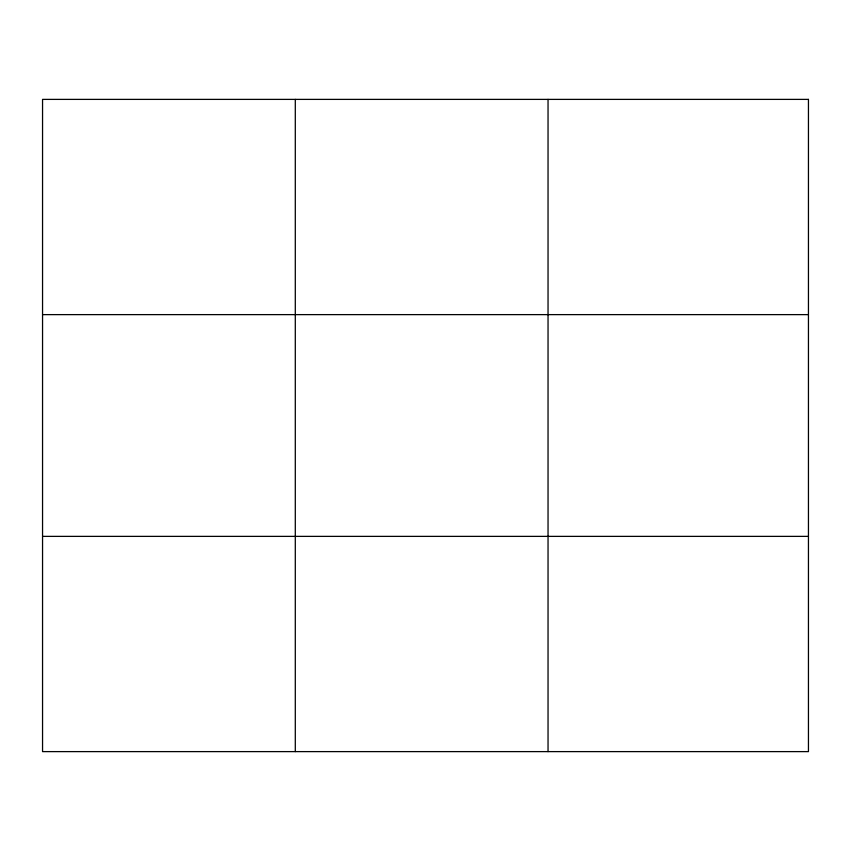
<?xml version="1.0" encoding="UTF-8"?>
<svg xmlns="http://www.w3.org/2000/svg" width="851" height="851" viewBox="0 0 851 851"><rect width="100%" height="100%" fill="white"/><g stroke="black" fill="none" stroke-linecap="round" stroke-linejoin="round"><path stroke-width="1.28" d="M295.297 99.386L295.297 751.614M548.044 99.386L548.044 751.614M42.55 314.625L808.45 314.625M42.55 536.375L808.45 536.375M808.45 99.386L808.45 751.614L42.55 751.614L42.55 99.386L808.45 99.386"/></g></svg>
